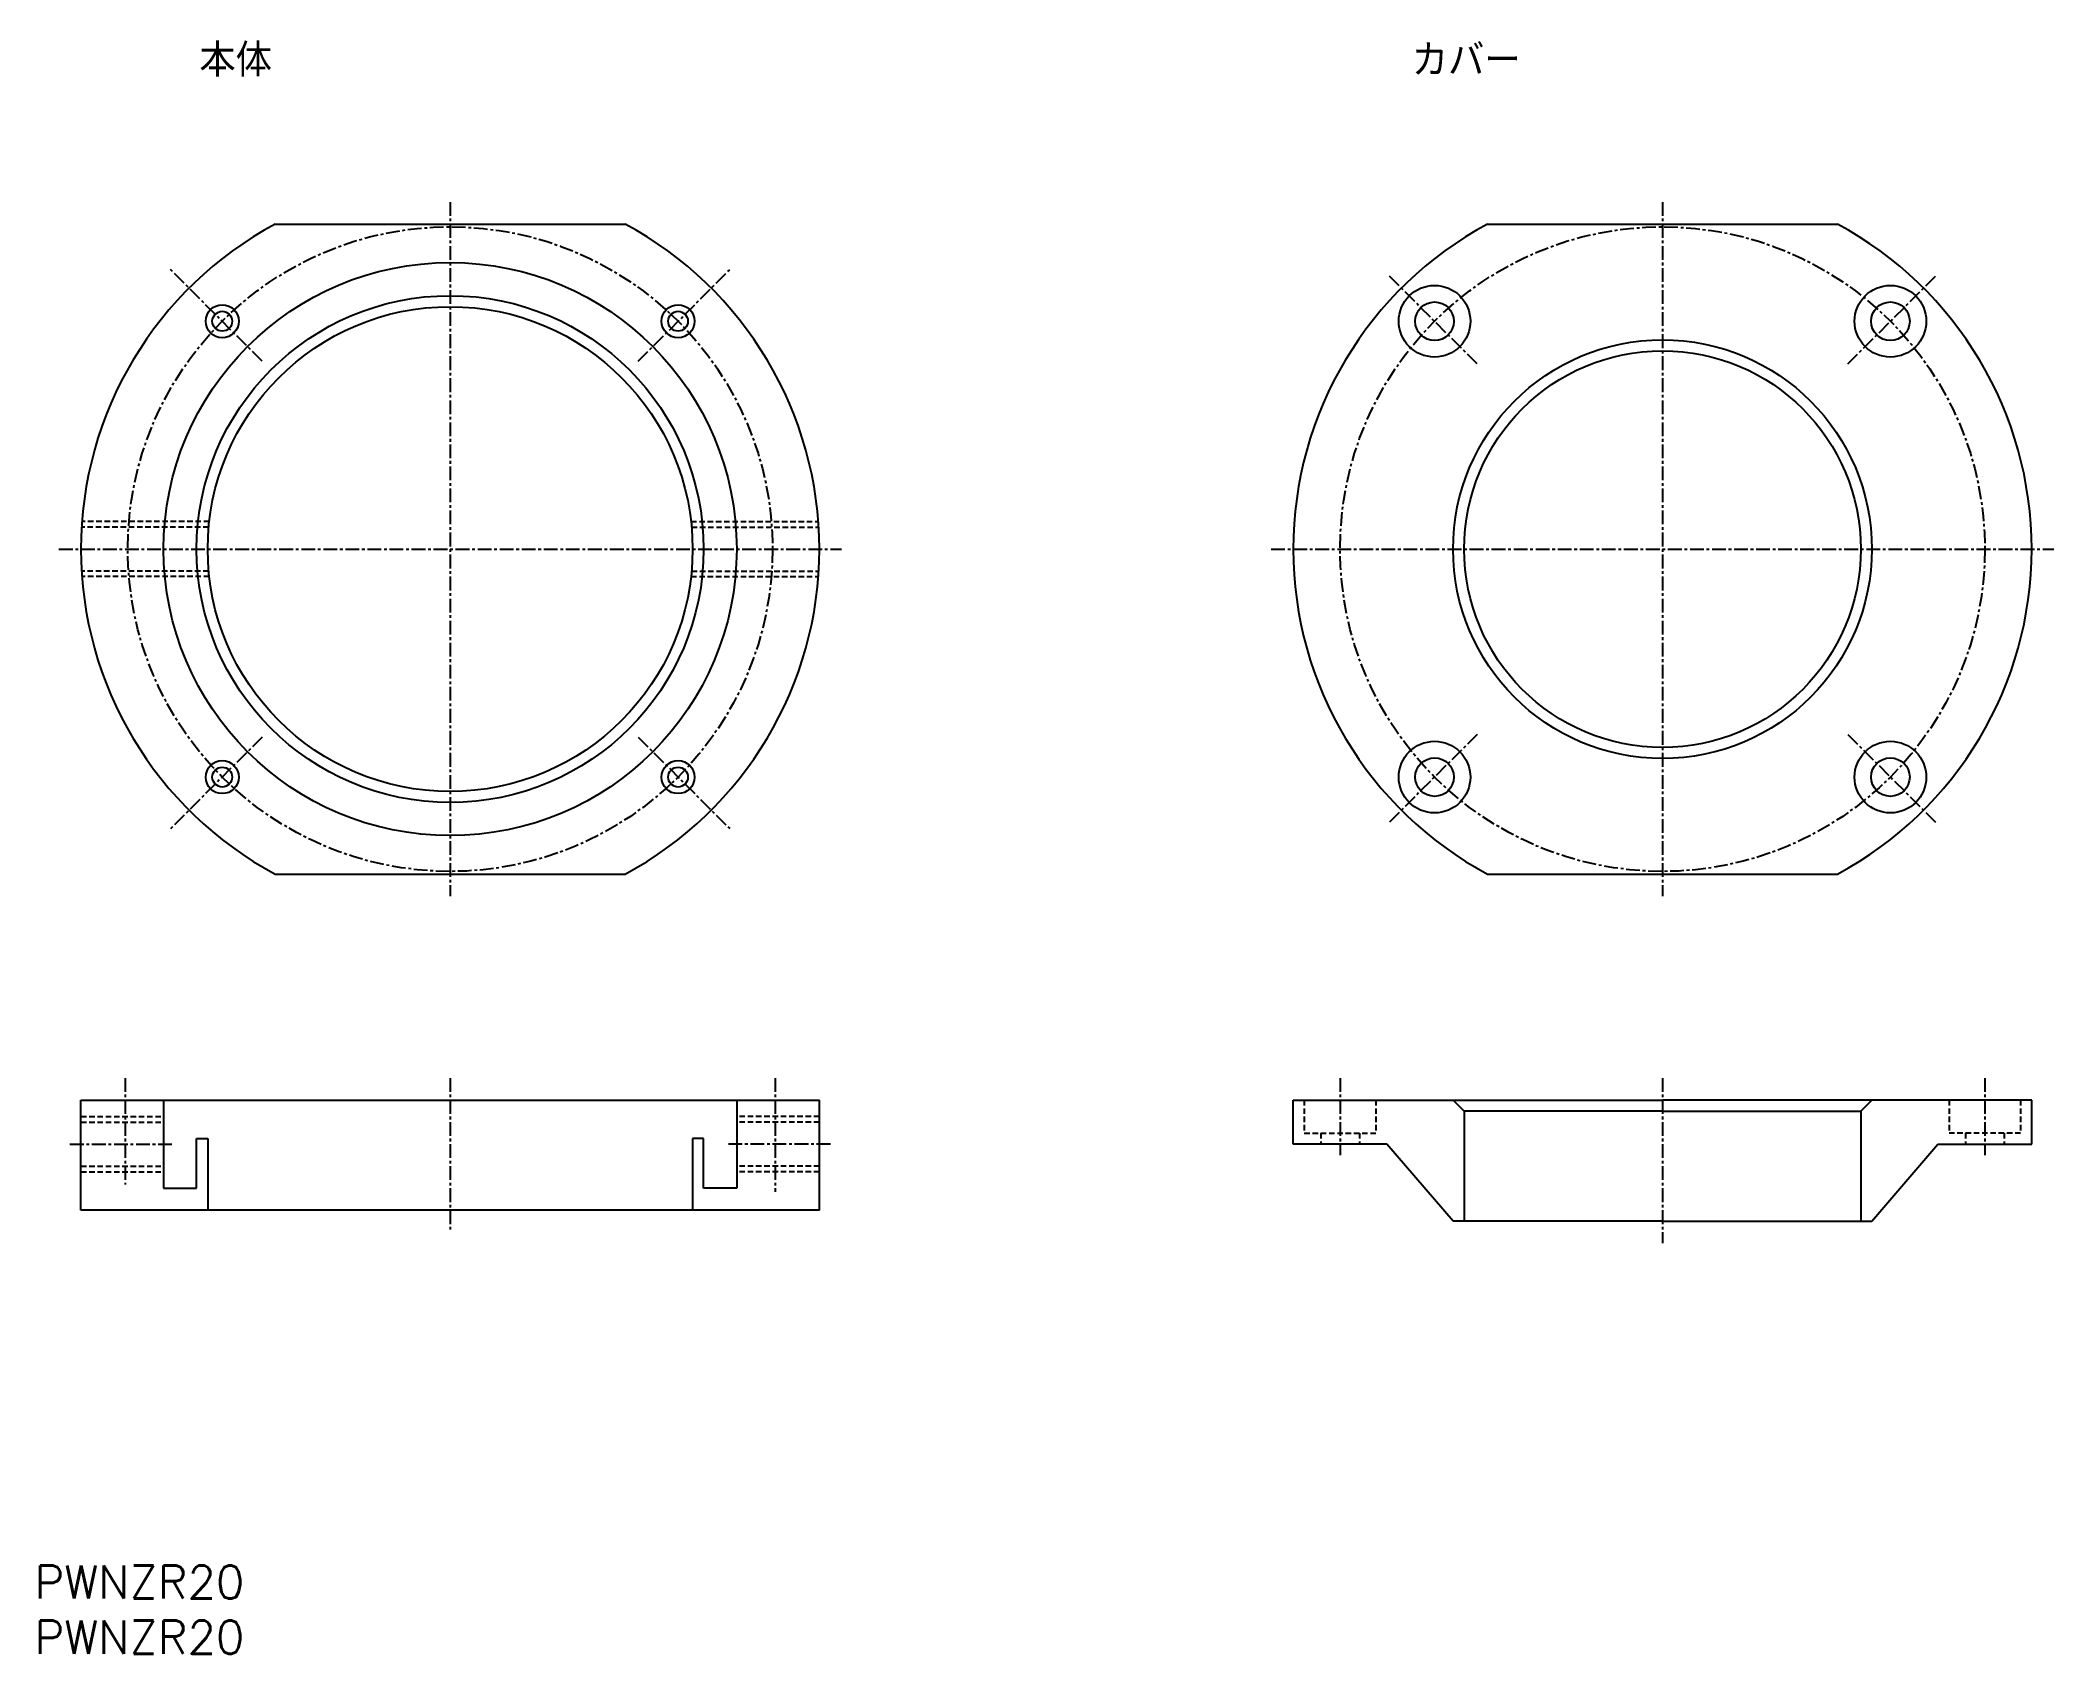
# Model space of a CAD drawing. Extents: x 66 to 249, y 27 to 174.
import ezdxf
from ezdxf.enums import TextEntityAlignment as Align

# ---------------------------------------------------------------- set-up
doc = ezdxf.new("R2010")
doc.units = 0
doc.linetypes.add('CENTER', pattern=[2, 1.25, -0.25, 0.25, -0.25])
doc.linetypes.add('DASHED', pattern=[0.75, 0.5, -0.25])
doc.layers.get('0').update_dxf_attribs({"linetype": 'CONTINUOUS'})
doc.layers.add('CENTER', color=1, linetype='CENTER')
doc.styles.get("Standard").update_dxf_attribs({"font": 'txt.shx', "bigfont": 'extfont.shx'})

msp = doc.modelspace()

# ---------------------------------------------------------------- linework, layer by layer
at = {"color": 7, "linetype": 'CONTINUOUS'}
for p, q in [((87.7, 157.04), (119.45, 157.04)), ((197.7, 157.04), (229.45, 157.04)), ((87.7, 98.04), (119.45, 98.04)), ((197.7, 98.04), (229.45, 98.04)), ((70.07, 77.54), (137.07, 77.54)), ((70.07, 67.54), (70.07, 77.54)), ((77.57, 77.54), (77.57, 69.54)), ((129.57, 77.54), (129.57, 69.54)), ((137.07, 67.54), (137.07, 77.54)), ((180.07, 77.54), (213.57, 77.54)), ((180.07, 73.54), (180.07, 77.54)), ((195.57, 76.54), (194.57, 77.54)), ((247.07, 77.54), (213.57, 77.54)), ((231.57, 76.54), (232.57, 77.54)), ((247.07, 73.54), (247.07, 77.54)), ((213.57, 76.54), (195.57, 76.54)), ((195.57, 76.54), (195.57, 66.54)), ((213.57, 76.54), (231.57, 76.54)), ((231.57, 76.54), (231.57, 66.54)), ((80.57, 74.04), (81.57, 74.04)), ((80.57, 69.54), (80.57, 74.04)), ((81.57, 74.04), (81.57, 67.54)), ((126.57, 74.04), (125.57, 74.04)), ((125.57, 74.04), (125.57, 67.54)), ((126.57, 69.54), (126.57, 74.04)), ((188.57, 73.54), (180.07, 73.54)), ((194.57, 66.54), (188.57, 73.54)), ((232.57, 66.54), (238.57, 73.54)), ((238.57, 73.54), (247.07, 73.54)), ((77.57, 69.54), (80.57, 69.54)), ((129.57, 69.54), (126.57, 69.54)), ((137.07, 67.54), (70.07, 67.54)), ((213.57, 66.54), (194.57, 66.54)), ((213.57, 66.54), (232.57, 66.54))]:
    msp.add_line(p, q, dxfattribs=at)
at = {"color": 3, "linetype": 'DASHED'}
for p, q in [((81.71, 130.04), (70.16, 130.04)), ((125.43, 130.04), (136.98, 130.04)), ((81.66, 129.54), (70.13, 129.54)), ((125.48, 129.54), (137.01, 129.54)), ((81.66, 125.54), (70.13, 125.54)), ((81.71, 125.04), (70.16, 125.04)), ((125.43, 125.04), (136.98, 125.04)), ((125.48, 125.54), (137.01, 125.54)), ((181.07, 77.54), (181.07, 74.54)), ((187.57, 77.54), (187.57, 74.54)), ((239.57, 77.54), (239.57, 74.54)), ((246.07, 77.54), (246.07, 74.54)), ((70.07, 76.04), (77.57, 76.04)), ((70.07, 75.54), (77.57, 75.54)), ((137.07, 76.04), (129.57, 76.04)), ((137.07, 75.54), (129.57, 75.54)), ((181.07, 74.54), (187.57, 74.54)), ((182.57, 74.54), (182.57, 73.54)), ((186.07, 74.54), (186.07, 73.54)), ((246.07, 74.54), (239.57, 74.54)), ((241.07, 74.54), (241.07, 73.54)), ((244.57, 74.54), (244.57, 73.54)), ((70.07, 71.54), (77.57, 71.54)), ((137.07, 71.54), (129.57, 71.54)), ((70.07, 71.04), (77.57, 71.04)), ((137.07, 71.04), (129.57, 71.04))]:
    msp.add_line(p, q, dxfattribs=at)
at = {"color": 7, "linetype": 'CONTINUOUS'}
for centre, radius in [((103.57, 127.54), 26), ((103.57, 127.54), 23), ((192.89, 148.22), 3.25), ((192.89, 148.22), 1.75), ((234.25, 148.22), 3.25), ((234.25, 148.22), 1.75), ((82.89, 148.22), 1.5), ((103.57, 127.54), 22), ((124.25, 148.22), 1.5), ((213.57, 127.54), 19), ((213.57, 127.54), 18), ((192.89, 106.85), 3.25), ((234.25, 106.85), 3.25), ((82.89, 106.85), 1.5), ((124.25, 106.85), 1.5), ((192.89, 106.85), 1.75), ((234.25, 106.85), 1.75)]:
    msp.add_circle(centre, radius, dxfattribs=at)
at = {"color": 3, "linetype": 'CONTINUOUS'}
for centre in [(82.89, 148.22), (124.25, 148.22), (82.89, 106.85), (124.25, 106.85)]:
    msp.add_circle(centre, 0.9, dxfattribs=at)
at = {"color": 7, "linetype": 'CONTINUOUS'}
for centre, start, end in [((103.57, 127.54), 118.2855, 241.7145), ((103.57, 127.54), 298.2855, 61.7145), ((213.57, 127.54), 118.2855, 241.7145), ((213.57, 127.54), 298.2855, 61.7145)]:
    msp.add_arc(centre, 33.5, start, end, dxfattribs=at)
at = {"color": 7}
for p in [(82.89, 148.22), (192.89, 106.85)]:
    msp.add_point(p, dxfattribs=at)
at = {"layer": 'CENTER', "color": 1, "linetype": 'CENTER'}
for p, q in [((103.57, 159.04), (103.57, 96.04)), ((213.57, 159.04), (213.57, 96.04)), ((86.51, 144.59), (78.13, 152.98)), ((120.63, 144.59), (129.02, 152.98)), ((196.75, 144.35), (188.67, 152.43)), ((230.39, 144.35), (238.47, 152.43)), ((68.07, 127.54), (139.07, 127.54)), ((178.07, 127.54), (249.07, 127.54)), ((86.51, 110.48), (78.13, 102.09)), ((120.63, 110.48), (129.02, 102.09)), ((196.75, 110.72), (188.67, 102.64)), ((230.39, 110.72), (238.47, 102.64)), ((74.07, 79.54), (74.07, 69.88)), ((103.57, 79.54), (103.57, 65.54)), ((133.07, 79.54), (133.07, 69.2)), ((184.32, 79.54), (184.32, 72.54)), ((213.57, 79.54), (213.57, 64.54)), ((242.82, 79.54), (242.82, 72.54)), ((69.07, 73.54), (78.57, 73.54)), ((138.07, 73.54), (128.57, 73.54))]:
    msp.add_line(p, q, dxfattribs=at)
for centre in [(103.57, 127.54), (213.57, 127.54)]:
    msp.add_circle(centre, 29.25, dxfattribs=at)

# ---------------------------------------------------------------- texts
at = {"color": 7, "linetype": 'CONTINUOUS'}
for s, p in [('本体', (80.81, 171.91)), ('カバー', (190.81, 171.91)), ('PWNZR20', (65.86, 33.8)), ('PWNZR20', (65.86, 28.8))]:
    msp.add_text(s, height=3, dxfattribs=at).set_placement(p, align=Align.MIDDLE_LEFT)

doc.saveas('drawing.dxf')
